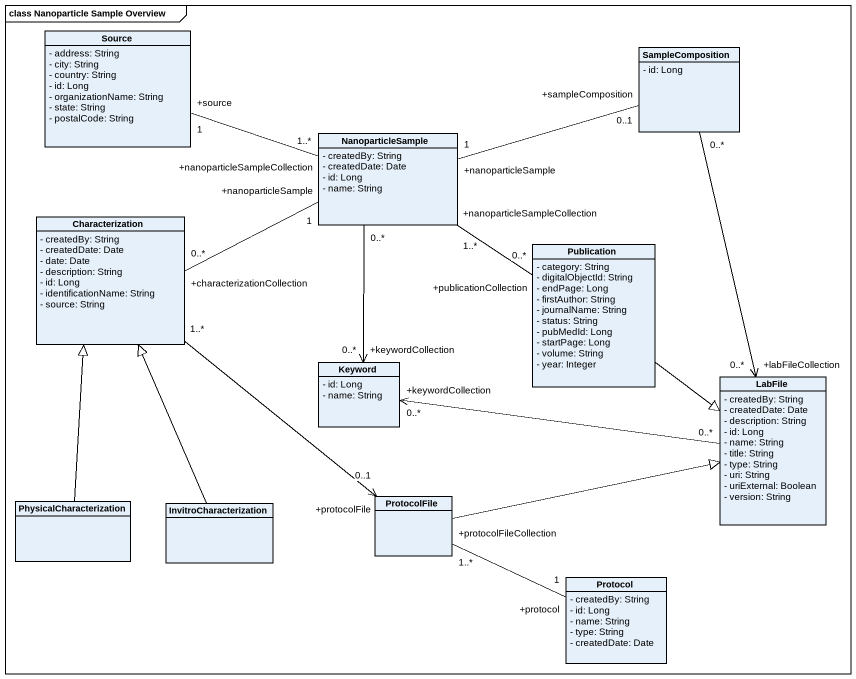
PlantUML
@startuml
mainframe class Nanoparticle Sample Overview
hide circle
hide empty members
skinparam classAttributeIconSize 0
class Source {
  - address: String
  - city: String
  - country: String
  - id: Long
  - organizationName: String
  - state: String
  - postalCode: String
}
class SampleComposition {
  - id: Long
}
class NanoparticleSample {
  - createdBy: String
  - createdDate: Date
  - id: Long
  - name: String
}
class Characterization {
  - createdBy: String
  - createdDate: Date
  - date: Date
  - description: String
  - id: Long
  - identificationName: String
  - source: String
}
class Publication {
  - category: String
  - digitalObjectId: String
  - endPage: Long
  - firstAuthor: String
  - journalName: String
  - status: String
  - pubMedId: Long
  - startPage: Long
  - volume: String
  - year: Integer
}
class Keyword {
  - id: Long
  - name: String
}
class LabFile {
  - createdBy: String
  - createdDate: Date
  - description: String
  - id: Long
  - name: String
  - title: String
  - type: String
  - uri: String
  - uriExternal: Boolean
  - version: String
}
class PhysicalCharacterization
class InvitroCharacterization
class ProtocolFile
class "Protocol" as Protocol_ {
  - createdBy: String
  - id: Long
  - name: String
  - type: String
  - createdDate: Date
}
SampleComposition "0..*" --> "+labFileCollection\n0..*" LabFile
NanoparticleSample "+nanoparticleSampleCollection\n1..*" -left- "+source\n1" Source
NanoparticleSample "+nanoparticleSample\n1" -right- "+sampleComposition\n0..1" SampleComposition
NanoparticleSample "+nanoparticleSample\n1" -left- "+characterizationCollection\n0..*" Characterization
NanoparticleSample "+nanoparticleSampleCollection\n1..*" -- "+publicationCollection\n0..*" Publication
NanoparticleSample "0..*" --> "+keywordCollection\n0..*" Keyword
Characterization "1..*" --> "+protocolFile\n0..1" ProtocolFile
Publication --|> LabFile
LabFile "0..*" -left-> "+keywordCollection\n0..*" Keyword
PhysicalCharacterization -up-|> Characterization
InvitroCharacterization -up-|> Characterization
ProtocolFile -right-|> LabFile
Protocol_ "+protocol\n1" -left- "+protocolFileCollection\n1..*" ProtocolFile
@enduml
